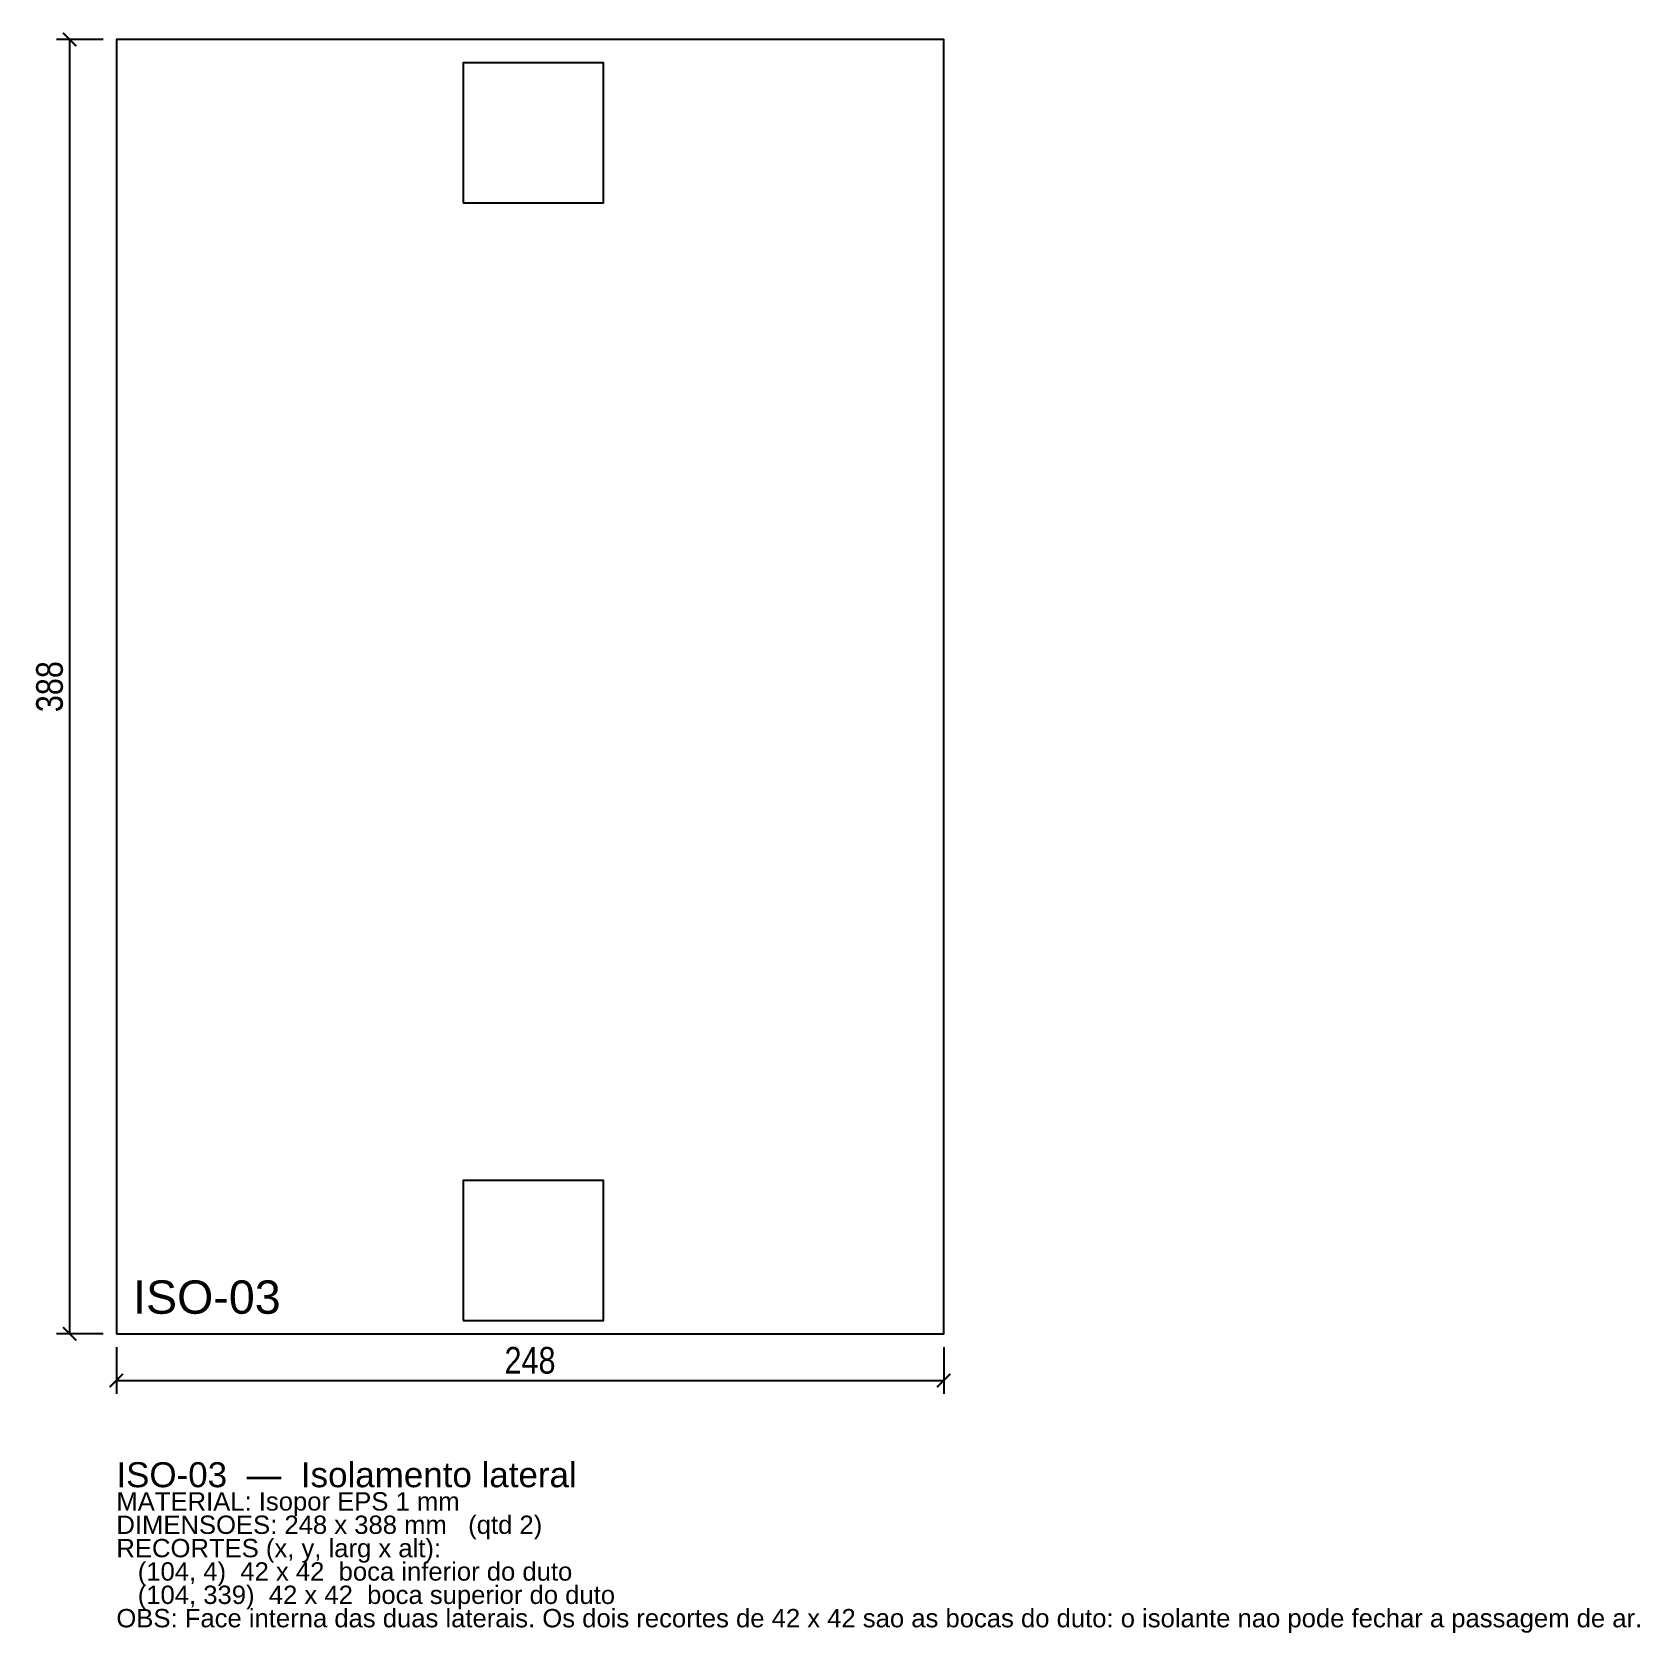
# Model space of a CAD drawing. Header units: millimetres. Extents: x -25 to 457, y -90 to 390.
import ezdxf

# ---------------------------------------------------------------- set-up
doc = ezdxf.new("R2010")
doc.units = ezdxf.units.MM
for name, color, linetype in [('CORTE', 1, 'Continuous'), ('COTA', 4, 'Continuous'), ('GRAVACAO', 3, 'Continuous'), ('TEXTO', 7, 'Continuous')]:
    doc.layers.add(name, color=color, linetype=linetype)
doc.styles.add('ARIAL', font='arial.ttf')
doc.styles.add('OpenSansCondensed-Light', font='OpenSansCondensed-Light.ttf')
doc.dimstyles.new('EZDXF', dxfattribs={"dimtxt": 8, "dimasz": 4, "dimexe": 4, "dimexo": 4, "dimgap": 2, "dimtad": 1, "dimdec": 0, "dimdsep": 46, "dimtxsty": 'OpenSansCondensed-Light', "dimblk": 'ARCHTICK', "dimcen": 2.5, "dimclrd": 4, "dimclre": 4, "dimclrt": 4, "dimazin": 3, "dimtfac": 0.5, "dimtmove": 2, "dimatfit": 3})

# ---------------------------------------------------------------- blocks, each defined once
blk = doc.blocks.new('_ARCHTICK')
at = {"color": 0, "linetype": 'BYBLOCK', "const_width": 0.15}
blk.add_lwpolyline([(-0.5, -0.5), (0.5, 0.5)], dxfattribs=at)

msp = doc.modelspace()

# ---------------------------------------------------------------- linework, layer by layer
at = {"layer": 'CORTE'}
for points in [[(0, 0), (248, 0), (248, 388), (0, 388)], [(104, 339), (146, 339), (146, 381), (104, 381)], [(104, 4), (146, 4), (146, 46), (104, 46)]]:
    msp.add_lwpolyline(points, close=True, dxfattribs=at)

# ---------------------------------------------------------------- texts
at = {"layer": 'GRAVACAO', "style": 'ARIAL'}
msp.add_text('ISO-03', height=10, dxfattribs=at).set_placement((5, 6))
at = {"layer": 'TEXTO', "style": 'ARIAL'}
for s, height, p in [('ISO-03  —  Isolamento lateral', 7.5, (0, -46)), ('MATERIAL: Isopor EPS 1 mm', 5.5, (0, -53)), ('DIMENSOES: 248 x 388 mm   (qtd 2)', 5.5, (0, -60)), ('RECORTES (x, y, larg x alt):', 5.5, (0, -67)), ('   (104, 4)  42 x 42  boca inferior do duto', 5.5, (0, -74)), ('   (104, 339)  42 x 42  boca superior do duto', 5.5, (0, -81)), ('OBS: Face interna das duas laterais. Os dois recortes de 42 x 42 sao as bocas do duto: o isolante nao pode fechar a passagem de ar.', 5.5, (0, -88))]:
    msp.add_text(s, height=height, dxfattribs=at).set_placement(p)

# ---------------------------------------------------------------- dimensions: what is measured, and where the dimension line sits
at = {"layer": 'COTA'}
msp.add_linear_dim(base=(-14, 0), p1=(0, 0), p2=(0, 388), angle=90, dimstyle='EZDXF', dxfattribs=at).render()
msp.add_linear_dim(base=(0, -14), p1=(0, 0), p2=(248, 0), dimstyle='EZDXF', dxfattribs=at).render()

doc.saveas('drawing.dxf')
